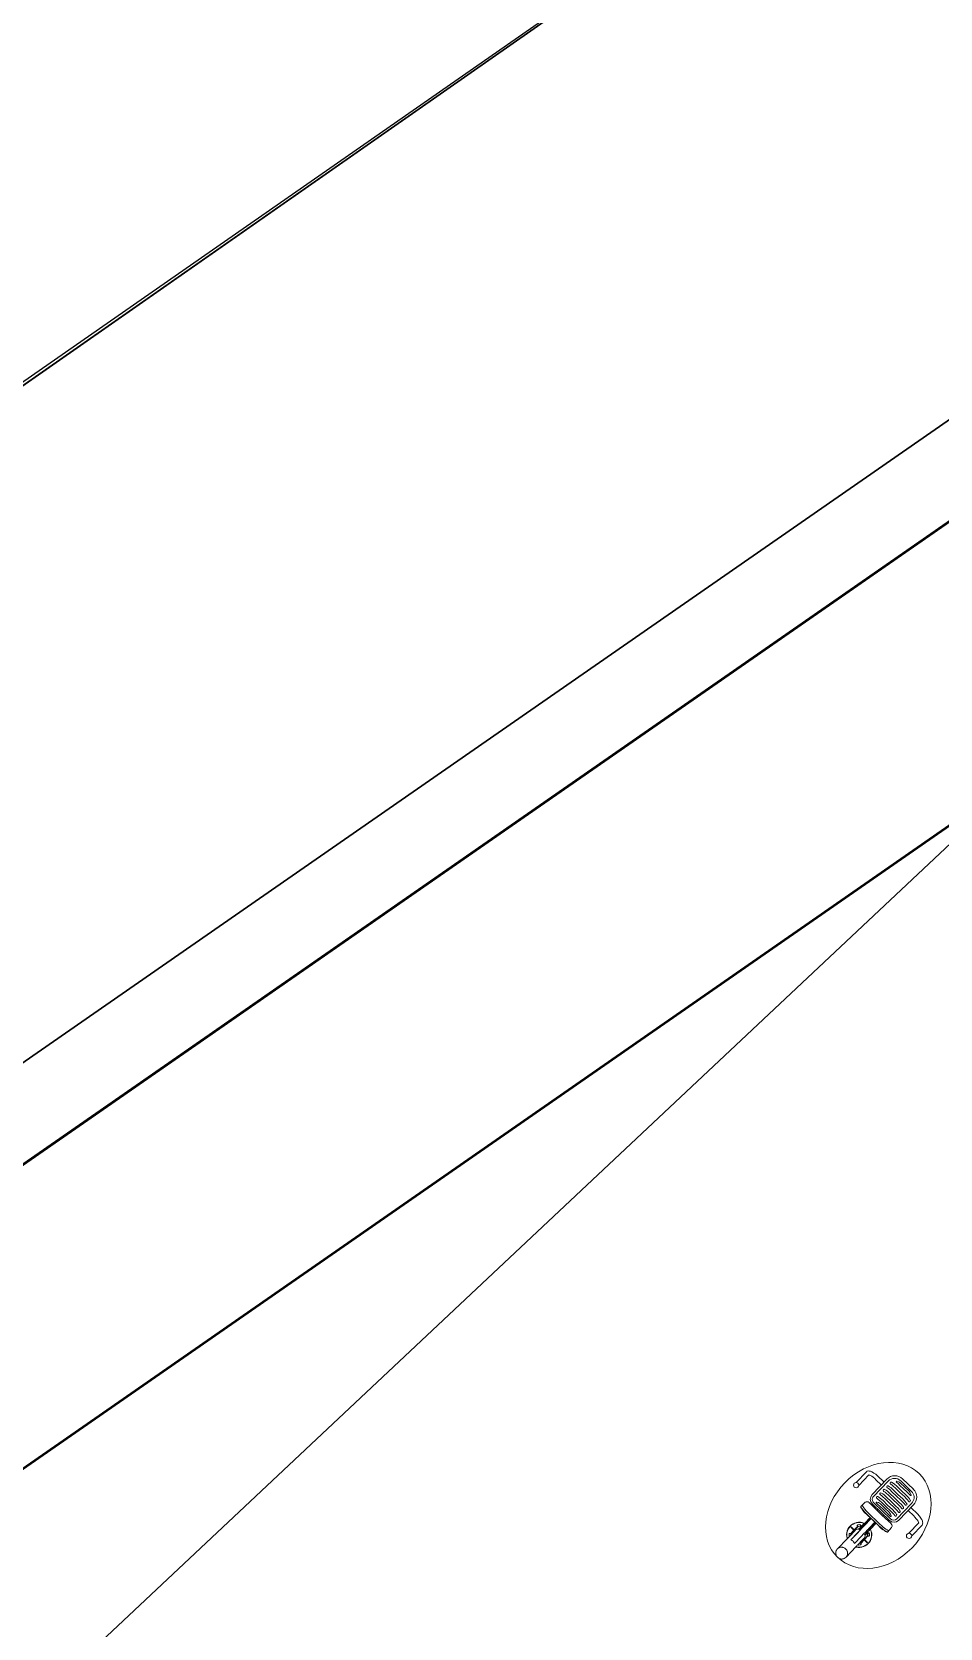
# Model space of a CAD drawing. Header units: metres. Extents: x 859577 to 860336, y 1645916 to 1646650.
# Drawn here: x 859939.68 to 859950.58, y 1646448.29 to 1646467.44 of the extents above; entities that cross this region are included whole.
import ezdxf

# ---------------------------------------------------------------- set-up
doc = ezdxf.new("R2010")
doc.units = ezdxf.units.M
for name, color, linetype in [('_LINDERO', 6, 'Continuous'), ('A-CALZADA', 252, 'Continuous'), ('A-SENDEROS', 97, 'Continuous'), ('A-ZONA VERDE', 103, 'Continuous'), ('CVL_CUADCON_TIT', 7, 'Continuous')]:
    doc.layers.add(name, color=color, linetype=linetype)
for name, color, linetype, lineweight in [('A-ACCESORIOS', 30, 'Continuous', 20), ('A-VIA', 30, 'Continuous', 30), ('PISO', 31, 'Continuous', 15)]:
    doc.layers.add(name, color=color, linetype=linetype, lineweight=lineweight)

# ---------------------------------------------------------------- blocks, each defined once
blk = doc.blocks.new('mu10-18')
at = {"layer": 'A-ACCESORIOS', "linetype": 'Continuous', "ltscale": 20}
for p, q in [((-0.07, 1.163), (-0.072, 1.153)), ((-0.072, 1.153), (-0.072, 1.15)), ((-0.072, 1.15), (-0.072, 1.15)), ((-0.072, 1.15), (-0.072, 1.149)), ((-0.072, 1.149), (-0.072, 1.15)), ((-0.072, 1.15), (-0.072, 1.149)), ((-0.072, 1.149), (-0.072, 1.148)), ((-0.072, 1.149), (-0.072, 1.149)), ((-0.072, 1.149), (-0.072, 1.149)), ((-0.072, 1.149), (-0.072, 1.148)), ((-0.071, 0.978), (-0.072, 1.149)), ((-0.072, 1.149), (-0.072, 1.149)), ((-0.067, 1.174), (-0.07, 1.163)), ((-0.063, 1.183), (-0.067, 1.174)), ((-0.067, 1.174), (-0.067, 1.174)), ((-0.057, 1.192), (-0.063, 1.183)), ((-0.055, 1.194), (-0.057, 1.192)), ((-0.054, 1.195), (-0.055, 1.195)), ((-0.055, 1.195), (-0.055, 1.195)), ((-0.055, 1.195), (-0.055, 1.194)), ((-0.05, 1.2), (-0.054, 1.196)), ((-0.054, 1.196), (-0.054, 1.195)), ((-0.042, 1.207), (-0.05, 1.2)), ((-0.037, 1.21), (-0.042, 1.207)), ((-0.036, 1.211), (-0.037, 1.21)), ((-0.037, 1.21), (-0.036, 1.21)), ((-0.035, 1.211), (-0.036, 1.211)), ((-0.036, 1.211), (-0.035, 1.211)), ((-0.036, 1.211), (-0.036, 1.21)), ((-0.035, 1.211), (-0.036, 1.21)), ((-0.033, 1.212), (-0.035, 1.211)), ((-0.035, 1.211), (-0.035, 1.211)), ((-0.023, 1.216), (-0.033, 1.212)), ((-0.012, 1.219), (-0.023, 1.216)), ((-0.002, 1.22), (-0.012, 1.219)), ((0.009, 1.219), (-0.002, 1.22)), ((0.012, 1.219), (0.009, 1.219)), ((0.012, 1.219), (0.014, 1.219)), ((0.012, 1.219), (0.012, 1.219)), ((0.019, 1.217), (0.014, 1.219)), ((0.029, 1.214), (0.019, 1.217)), ((0.035, 1.211), (0.029, 1.214)), ((0.035, 1.211), (0.035, 1.211)), ((0.036, 1.21), (0.035, 1.211)), ((0.036, 1.21), (0.037, 1.21)), ((0.039, 1.209), (0.037, 1.21)), ((0.047, 1.202), (0.039, 1.209)), ((0.055, 1.195), (0.047, 1.202)), ((0.061, 1.186), (0.055, 1.195)), ((0.066, 1.177), (0.061, 1.186)), ((0.067, 1.174), (0.066, 1.177)), ((0.067, 1.174), (0.067, 1.173)), ((0.067, 1.174), (0.067, 1.174)), ((0.067, 1.173), (0.068, 1.172)), ((0.07, 1.167), (0.068, 1.172)), ((0.07, 1.167), (0.071, 1.159)), ((0.071, 1.159), (0.071, 1.15)), ((0.071, 1.15), (0.072, 1.146)), ((0.071, 0.978), (0.072, 1.149)), ((0.072, 1.151), (0.072, 1.15)), ((0.072, 1.149), (0.072, 1.151)), ((0.072, 1.149), (0.072, 1.15)), ((0.072, 1.149), (0.072, 1.149)), ((0.072, 1.149), (0.072, 1.149)), ((-0.094, 0.964), (-0.111, 0.948)), ((-0.093, 0.962), (-0.109, 0.947)), ((-0.076, 0.976), (-0.094, 0.964)), ((-0.074, 0.974), (-0.093, 0.962)), ((-0.071, 0.978), (-0.076, 0.976)), ((-0.071, 0.976), (-0.074, 0.974)), ((-0.072, 1.148), (-0.071, 1.142)), ((-0.071, 1.142), (-0.07, 1.136)), ((-0.071, 1.142), (-0.07, 1.132)), ((-0.071, 0.976), (-0.071, 0.978)), ((-0.071, 0.961), (-0.071, 0.976)), ((-0.071, 0.976), (-0.071, 0.976)), ((-0.071, 0.952), (-0.071, 0.961)), ((-0.07, 1.132), (-0.07, 1.136)), ((-0.07, 1.132), (-0.068, 1.126)), ((-0.068, 1.126), (-0.067, 1.125)), ((-0.068, 1.126), (-0.067, 1.125)), ((-0.067, 1.125), (-0.067, 1.125)), ((-0.067, 1.125), (-0.067, 1.125)), ((-0.067, 1.125), (-0.067, 1.124)), ((-0.067, 1.125), (-0.067, 1.125)), ((-0.067, 1.125), (-0.067, 1.124)), ((-0.067, 1.124), (-0.066, 1.122)), ((-0.066, 1.122), (-0.061, 1.112)), ((-0.061, 1.112), (-0.055, 1.104)), ((-0.055, 1.104), (-0.055, 1.104)), ((-0.055, 1.104), (-0.055, 1.104)), ((-0.055, 1.104), (-0.055, 1.104)), ((-0.055, 1.104), (-0.047, 1.096)), ((-0.047, 1.096), (-0.039, 1.09)), ((-0.039, 1.09), (-0.037, 1.089)), ((-0.037, 1.089), (-0.036, 1.088)), ((-0.037, 1.089), (-0.036, 1.088)), ((-0.036, 1.088), (-0.036, 1.088)), ((-0.036, 1.088), (-0.035, 1.088)), ((-0.036, 1.088), (-0.035, 1.088)), ((-0.036, 1.088), (-0.035, 1.088)), ((-0.035, 1.088), (-0.035, 1.088)), ((-0.035, 1.088), (-0.029, 1.085)), ((-0.031, 0.958), (-0.031, 0.949)), ((-0.03, 0.958), (-0.031, 0.958)), ((-0.031, 0.958), (-0.031, 0.958)), ((-0.031, 0.958), (-0.031, 0.958)), ((-0.031, 0.958), (-0.031, 0.958)), ((-0.029, 0.958), (-0.03, 0.958)), ((-0.03, 0.958), (-0.03, 0.958)), ((-0.029, 1.085), (-0.019, 1.081)), ((-0.028, 0.957), (-0.029, 0.958)), ((-0.025, 0.957), (-0.028, 0.957)), ((-0.019, 1.081), (-0.014, 1.08)), ((-0.014, 1.08), (-0.012, 1.08)), ((-0.014, 1.08), (-0.012, 1.08)), ((-0.012, 1.08), (-0.012, 1.08)), ((-0.012, 1.08), (-0.012, 1.08)), ((-0.012, 1.08), (-0.012, 1.08)), ((-0.012, 1.08), (-0.012, 1.08)), ((-0.012, 1.08), (-0.009, 1.079)), ((-0.012, 1.08), (-0.012, 1.08)), ((-0.012, 1.08), (-0.012, 1.08)), ((-0.009, 1.079), (0.002, 1.079)), ((0.002, 1.079), (0.012, 1.08)), ((0.012, 1.08), (0.023, 1.082)), ((0.023, 1.082), (0.033, 1.086)), ((0.028, 0.957), (0.025, 0.957)), ((0.029, 0.958), (0.028, 0.957)), ((0.03, 0.958), (0.029, 0.958)), ((0.031, 0.958), (0.03, 0.958)), ((0.03, 0.958), (0.03, 0.958)), ((0.031, 0.958), (0.031, 0.958)), ((0.031, 0.958), (0.031, 0.609)), ((0.031, 0.958), (0.031, 0.958)), ((0.031, 0.958), (0.031, 0.958)), ((0.031, 0.958), (0.031, 0.857)), ((0.033, 1.086), (0.035, 1.088)), ((0.035, 1.088), (0.036, 1.088)), ((0.036, 1.088), (0.035, 1.088)), ((0.035, 1.088), (0.035, 1.088)), ((0.035, 1.088), (0.036, 1.088)), ((0.036, 1.088), (0.037, 1.089)), ((0.036, 1.088), (0.037, 1.089)), ((0.036, 1.088), (0.036, 1.088)), ((0.037, 1.089), (0.042, 1.092)), ((0.042, 1.092), (0.05, 1.099)), ((0.05, 1.099), (0.054, 1.103)), ((0.054, 1.104), (0.054, 1.103)), ((0.055, 1.104), (0.054, 1.104)), ((0.054, 1.103), (0.055, 1.104)), ((0.055, 1.104), (0.054, 1.104)), ((0.055, 1.105), (0.057, 1.107)), ((0.055, 1.105), (0.055, 1.104)), ((0.055, 1.104), (0.055, 1.105)), ((0.055, 1.104), (0.055, 1.104)), ((0.057, 1.107), (0.063, 1.116)), ((0.063, 1.116), (0.067, 1.125)), ((0.067, 1.125), (0.07, 1.135)), ((0.067, 1.125), (0.067, 1.125)), ((0.067, 1.125), (0.067, 1.125)), ((0.07, 1.135), (0.072, 1.146)), ((0.071, 0.976), (0.071, 0.978)), ((0.071, 0.978), (0.071, 0.978)), ((0.071, 0.978), (0.076, 0.976)), ((0.071, 0.976), (0.071, 0.978)), ((0.071, 0.961), (0.071, 0.976)), ((0.071, 0.976), (0.074, 0.974)), ((0.071, 0.976), (0.071, 0.976)), ((0.071, 0.952), (0.071, 0.961)), ((0.072, 1.146), (0.072, 1.149)), ((0.074, 0.974), (0.093, 0.962)), ((0.076, 0.976), (0.094, 0.964)), ((0.093, 0.962), (0.109, 0.947)), ((0.094, 0.964), (0.111, 0.948)), ((-0.149, 0.868), (-0.151, 0.846)), ((-0.151, 0.846), (-0.149, 0.823)), ((-0.144, 0.89), (-0.149, 0.868)), ((-0.147, 0.868), (-0.149, 0.846)), ((-0.149, 0.846), (-0.147, 0.823)), ((-0.149, 0.823), (-0.144, 0.801)), ((-0.142, 0.889), (-0.147, 0.868)), ((-0.147, 0.823), (-0.142, 0.802)), ((-0.136, 0.911), (-0.144, 0.89)), ((-0.144, 0.801), (-0.136, 0.78)), ((-0.134, 0.91), (-0.142, 0.889)), ((-0.142, 0.802), (-0.134, 0.781)), ((-0.125, 0.931), (-0.136, 0.911)), ((-0.136, 0.78), (-0.125, 0.76)), ((-0.135, 0.842), (-0.135, 0.849)), ((-0.135, 0.849), (-0.085, 0.849)), ((-0.135, 0.842), (-0.085, 0.842)), ((-0.123, 0.929), (-0.134, 0.91)), ((-0.134, 0.781), (-0.123, 0.762)), ((-0.111, 0.948), (-0.125, 0.931)), ((-0.109, 0.947), (-0.123, 0.929)), ((-0.096, 0.918), (-0.095, 0.922)), ((-0.096, 0.915), (-0.096, 0.918)), ((-0.095, 0.912), (-0.096, 0.915)), ((-0.096, 0.776), (-0.095, 0.779)), ((-0.096, 0.773), (-0.096, 0.776)), ((-0.095, 0.769), (-0.096, 0.773)), ((-0.095, 0.922), (-0.093, 0.925)), ((-0.092, 0.909), (-0.095, 0.912)), ((-0.095, 0.779), (-0.092, 0.782)), ((-0.093, 0.766), (-0.095, 0.769)), ((-0.093, 0.925), (-0.079, 0.939)), ((-0.079, 0.752), (-0.093, 0.766)), ((-0.089, 0.908), (-0.092, 0.909)), ((-0.092, 0.782), (-0.089, 0.783)), ((-0.085, 0.908), (-0.089, 0.908)), ((-0.089, 0.783), (-0.085, 0.783)), ((-0.085, 0.849), (-0.085, 0.908)), ((-0.082, 0.908), (-0.085, 0.908)), ((-0.085, 0.849), (-0.084, 0.849)), ((-0.085, 0.783), (-0.085, 0.842)), ((-0.085, 0.842), (-0.084, 0.842)), ((-0.085, 0.783), (-0.082, 0.783)), ((-0.084, 0.849), (-0.082, 0.849)), ((-0.084, 0.842), (-0.082, 0.842)), ((-0.079, 0.91), (-0.082, 0.908)), ((-0.081, 0.849), (-0.082, 0.849)), ((-0.082, 0.842), (-0.081, 0.842)), ((-0.082, 0.783), (-0.079, 0.781)), ((-0.079, 0.849), (-0.081, 0.849)), ((-0.081, 0.842), (-0.079, 0.842)), ((-0.079, 0.939), (-0.076, 0.941)), ((-0.071, 0.919), (-0.079, 0.91)), ((-0.079, 0.849), (-0.079, 0.91)), ((-0.072, 0.849), (-0.079, 0.849)), ((-0.079, 0.781), (-0.079, 0.842)), ((-0.079, 0.842), (-0.072, 0.842)), ((-0.079, 0.781), (-0.065, 0.766)), ((-0.079, 0.781), (-0.05, 0.778)), ((-0.076, 0.941), (-0.073, 0.942)), ((-0.073, 0.942), (-0.071, 0.942)), ((-0.072, 0.842), (-0.072, 0.849)), ((-0.071, 0.942), (-0.071, 0.952)), ((-0.071, 0.919), (-0.071, 0.942)), ((-0.071, 0.904), (-0.071, 0.919)), ((-0.071, 0.902), (-0.071, 0.904)), ((-0.071, 0.833), (-0.071, 0.902)), ((-0.071, 0.833), (-0.062, 0.809)), ((-0.065, 0.766), (-0.063, 0.763)), ((-0.065, 0.766), (-0.05, 0.766)), ((-0.065, 0.766), (-0.05, 0.766)), ((-0.062, 0.809), (-0.05, 0.795)), ((-0.049, 0.801), (-0.05, 0.801)), ((-0.05, 0.801), (-0.05, 0.801)), ((-0.05, 0.801), (-0.05, 0.801)), ((-0.05, 0.801), (-0.05, 0.795)), ((-0.05, 0.795), (-0.05, 0.795)), ((-0.05, 0.795), (-0.05, 0.778)), ((-0.05, 0.778), (-0.05, 0.766)), ((-0.05, 0.766), (-0.05, 0.766)), ((-0.05, 0.766), (-0.05, 0.763)), ((-0.048, 0.8), (-0.049, 0.801)), ((-0.046, 0.798), (-0.048, 0.8)), ((-0.048, 0.8), (-0.048, 0.691)), ((-0.046, 0.799), (-0.046, 0.799)), ((-0.044, 0.797), (-0.046, 0.798)), ((-0.031, 0.79), (-0.044, 0.797)), ((-0.036, 0.78), (-0.036, 0.743)), ((-0.031, 0.781), (-0.034, 0.78)), ((-0.031, 0.781), (-0.034, 0.78)), ((-0.034, 0.742), (-0.034, 0.78)), ((-0.031, 0.949), (-0.031, 0.857)), ((-0.031, 0.857), (-0.031, 0.848)), ((-0.031, 0.857), (-0.031, 0.857)), ((-0.031, 0.851), (-0.031, 0.857)), ((-0.031, 0.857), (-0.031, 0.851)), ((-0.031, 0.85), (-0.031, 0.851)), ((-0.031, 0.85), (-0.031, 0.848)), ((-0.031, 0.848), (-0.031, 0.848)), ((-0.031, 0.848), (-0.031, 0.79)), ((-0.031, 0.848), (-0.031, 0.79)), ((-0.031, 0.79), (-0.031, 0.79)), ((-0.031, 0.79), (-0.031, 0.781)), ((-0.031, 0.79), (-0.031, 0.781)), ((-0.031, 0.781), (-0.031, 0.726)), ((-0.018, 0.955), (-0.025, 0.957)), ((-0.013, 0.953), (-0.017, 0.955)), ((-0.008, 0.953), (-0.013, 0.953)), ((0, 0.952), (-0.007, 0.953)), ((0.007, 0.953), (0, 0.952)), ((0.013, 0.953), (0.008, 0.953)), ((0.017, 0.955), (0.013, 0.953)), ((0.025, 0.957), (0.018, 0.955)), ((0.031, 0.857), (0.031, 0.79)), ((0.044, 0.797), (0.031, 0.79)), ((0.031, 0.781), (0.034, 0.78)), ((0.031, 0.781), (0.034, 0.78)), ((0.034, 0.742), (0.034, 0.78)), ((0.036, 0.78), (0.036, 0.743)), ((0.046, 0.798), (0.044, 0.797)), ((0.044, 0.797), (0.045, 0.606)), ((0.048, 0.8), (0.046, 0.799)), ((0.046, 0.799), (0.046, 0.799)), ((0.046, 0.799), (0.047, 0.606)), ((0.049, 0.801), (0.048, 0.8)), ((0.05, 0.801), (0.049, 0.801)), ((0.05, 0.801), (0.05, 0.801)), ((0.05, 0.801), (0.05, 0.801)), ((0.05, 0.801), (0.05, 0.801)), ((0.05, 0.801), (0.05, 0.795)), ((0.05, 0.801), (0.05, 0.801)), ((0.05, 0.801), (0.05, 0.795)), ((0.05, 0.795), (0.055, 0.8)), ((0.05, 0.794), (0.05, 0.795)), ((0.05, 0.781), (0.05, 0.795)), ((0.05, 0.795), (0.05, 0.795)), ((0.05, 0.795), (0.05, 0.795)), ((0.05, 0.795), (0.05, 0.795)), ((0.05, 0.795), (0.05, 0.795)), ((0.05, 0.795), (0.05, 0.795)), ((0.05, 0.795), (0.05, 0.795)), ((0.05, 0.795), (0.05, 0.794)), ((0.05, 0.794), (0.05, 0.781)), ((0.05, 0.781), (0.05, 0.781)), ((0.05, 0.768), (0.05, 0.781)), ((0.05, 0.706), (0.05, 0.768)), ((0.055, 0.8), (0.057, 0.803)), ((0.057, 0.803), (0.062, 0.809)), ((0.062, 0.809), (0.071, 0.833)), ((0.063, 0.763), (0.065, 0.766)), ((0.065, 0.766), (0.079, 0.781)), ((0.071, 0.942), (0.071, 0.952)), ((0.071, 0.942), (0.073, 0.942)), ((0.071, 0.919), (0.071, 0.942)), ((0.079, 0.91), (0.071, 0.919)), ((0.071, 0.911), (0.071, 0.919)), ((0.079, 0.91), (0.071, 0.911)), ((0.071, 0.833), (0.071, 0.911)), ((0.072, 0.849), (0.072, 0.842)), ((0.079, 0.849), (0.072, 0.849)), ((0.072, 0.842), (0.079, 0.842)), ((0.073, 0.942), (0.076, 0.941)), ((0.076, 0.941), (0.079, 0.939)), ((0.079, 0.939), (0.093, 0.925)), ((0.082, 0.908), (0.079, 0.91)), ((0.079, 0.91), (0.079, 0.849)), ((0.081, 0.849), (0.079, 0.849)), ((0.079, 0.842), (0.079, 0.781)), ((0.079, 0.842), (0.081, 0.842)), ((0.079, 0.781), (0.082, 0.783)), ((0.093, 0.766), (0.079, 0.752)), ((0.082, 0.849), (0.081, 0.849)), ((0.081, 0.842), (0.082, 0.842)), ((0.085, 0.908), (0.082, 0.908)), ((0.084, 0.849), (0.082, 0.849)), ((0.084, 0.842), (0.082, 0.842)), ((0.082, 0.783), (0.085, 0.783)), ((0.085, 0.849), (0.084, 0.849)), ((0.085, 0.842), (0.084, 0.842)), ((0.089, 0.908), (0.085, 0.908)), ((0.085, 0.908), (0.085, 0.849)), ((0.135, 0.849), (0.085, 0.849)), ((0.085, 0.842), (0.085, 0.783)), ((0.135, 0.842), (0.085, 0.842)), ((0.085, 0.783), (0.089, 0.783)), ((0.092, 0.909), (0.089, 0.908)), ((0.089, 0.783), (0.092, 0.782)), ((0.095, 0.912), (0.092, 0.909)), ((0.092, 0.782), (0.095, 0.779)), ((0.093, 0.925), (0.095, 0.922)), ((0.095, 0.769), (0.093, 0.766)), ((0.095, 0.922), (0.096, 0.918)), ((0.096, 0.915), (0.095, 0.912)), ((0.095, 0.779), (0.096, 0.776)), ((0.096, 0.773), (0.095, 0.769)), ((0.096, 0.918), (0.096, 0.915)), ((0.096, 0.776), (0.096, 0.773)), ((0.109, 0.947), (0.123, 0.929)), ((0.111, 0.948), (0.125, 0.931)), ((0.123, 0.929), (0.134, 0.91)), ((0.134, 0.781), (0.123, 0.762)), ((0.125, 0.931), (0.136, 0.911)), ((0.136, 0.78), (0.125, 0.76)), ((0.134, 0.91), (0.142, 0.889)), ((0.142, 0.802), (0.134, 0.781)), ((0.135, 0.849), (0.135, 0.842)), ((0.136, 0.911), (0.144, 0.89)), ((0.144, 0.801), (0.136, 0.78)), ((0.142, 0.889), (0.147, 0.868)), ((0.147, 0.823), (0.142, 0.802)), ((0.144, 0.89), (0.149, 0.868)), ((0.149, 0.823), (0.144, 0.801)), ((0.147, 0.868), (0.149, 0.846)), ((0.149, 0.846), (0.147, 0.823)), ((0.149, 0.868), (0.151, 0.846)), ((0.151, 0.846), (0.149, 0.823)), ((-0.222, 0.586), (-0.22, 0.59)), ((-0.221, 0.514), (-0.222, 0.586)), ((-0.22, 0.59), (-0.212, 0.594)), ((-0.212, 0.594), (-0.2, 0.597)), ((-0.2, 0.597), (-0.184, 0.6)), ((-0.184, 0.6), (-0.164, 0.603)), ((-0.164, 0.603), (-0.141, 0.605)), ((-0.158, 0.606), (-0.158, 0.603)), ((-0.141, 0.605), (-0.116, 0.606)), ((-0.125, 0.76), (-0.111, 0.743)), ((-0.123, 0.762), (-0.109, 0.744)), ((-0.116, 0.606), (-0.09, 0.606)), ((-0.111, 0.743), (-0.094, 0.727)), ((-0.109, 0.744), (-0.093, 0.729)), ((-0.094, 0.727), (-0.076, 0.715)), ((-0.093, 0.729), (-0.074, 0.717)), ((-0.09, 0.606), (0.116, 0.606)), ((-0.076, 0.75), (-0.079, 0.752)), ((-0.073, 0.749), (-0.076, 0.75)), ((-0.076, 0.715), (-0.055, 0.705)), ((-0.074, 0.717), (-0.054, 0.707)), ((-0.069, 0.749), (-0.073, 0.749)), ((-0.066, 0.751), (-0.069, 0.749)), ((-0.064, 0.753), (-0.066, 0.751)), ((-0.062, 0.757), (-0.064, 0.753)), ((-0.063, 0.763), (-0.062, 0.76)), ((-0.063, 0.763), (-0.05, 0.763)), ((-0.063, 0.763), (-0.05, 0.763)), ((-0.062, 0.76), (-0.062, 0.757)), ((-0.062, 0.76), (-0.05, 0.76)), ((-0.055, 0.705), (-0.05, 0.703)), ((-0.054, 0.707), (-0.05, 0.706)), ((-0.05, 0.763), (-0.05, 0.763)), ((-0.05, 0.763), (-0.05, 0.76)), ((-0.05, 0.76), (-0.05, 0.75)), ((-0.05, 0.75), (-0.05, 0.746)), ((-0.05, 0.746), (-0.05, 0.743)), ((-0.05, 0.743), (-0.05, 0.734)), ((-0.05, 0.734), (-0.05, 0.73)), ((-0.05, 0.73), (-0.05, 0.706)), ((-0.05, 0.706), (-0.05, 0.706)), ((-0.05, 0.706), (-0.05, 0.706)), ((-0.05, 0.706), (-0.05, 0.704)), ((-0.05, 0.706), (-0.05, 0.704)), ((-0.05, 0.704), (-0.05, 0.704)), ((-0.05, 0.704), (-0.05, 0.703)), ((-0.05, 0.704), (-0.05, 0.703)), ((-0.05, 0.703), (-0.05, 0.703)), ((-0.05, 0.703), (-0.05, 0.703)), ((-0.05, 0.703), (-0.05, 0.606)), ((-0.048, 0.712), (-0.048, 0.714)), ((-0.048, 0.714), (-0.046, 0.714)), ((-0.048, 0.712), (-0.048, 0.708)), ((-0.048, 0.691), (-0.048, 0.691)), ((-0.048, 0.691), (-0.048, 0.691)), ((-0.048, 0.691), (-0.048, 0.691)), ((-0.048, 0.691), (-0.048, 0.691)), ((-0.048, 0.691), (-0.048, 0.691)), ((-0.048, 0.691), (-0.048, 0.682)), ((-0.048, 0.674), (-0.048, 0.682)), ((-0.048, 0.668), (-0.048, 0.674)), ((-0.048, 0.674), (-0.048, 0.674)), ((-0.048, 0.665), (-0.048, 0.668)), ((-0.048, 0.664), (-0.048, 0.665)), ((-0.048, 0.664), (-0.048, 0.606)), ((-0.048, 0.664), (-0.048, 0.664)), ((-0.048, 0.664), (-0.047, 0.664)), ((-0.047, 0.664), (-0.046, 0.664)), ((-0.046, 0.714), (-0.044, 0.714)), ((-0.046, 0.714), (-0.046, 0.714)), ((-0.046, 0.664), (-0.044, 0.664)), ((-0.044, 0.714), (-0.035, 0.714)), ((-0.044, 0.714), (-0.044, 0.714)), ((-0.044, 0.664), (-0.035, 0.664)), ((-0.044, 0.664), (-0.044, 0.664)), ((-0.035, 0.713), (-0.035, 0.714)), ((-0.035, 0.71), (-0.035, 0.713)), ((-0.035, 0.703), (-0.035, 0.71)), ((-0.035, 0.699), (-0.035, 0.703)), ((-0.034, 0.699), (-0.035, 0.699)), ((-0.034, 0.699), (-0.035, 0.699)), ((-0.035, 0.697), (-0.035, 0.699)), ((-0.035, 0.699), (-0.035, 0.699)), ((-0.035, 0.699), (-0.035, 0.699)), ((-0.035, 0.696), (-0.035, 0.697)), ((-0.035, 0.697), (-0.035, 0.697)), ((-0.035, 0.697), (-0.035, 0.697)), ((-0.035, 0.695), (-0.035, 0.696)), ((-0.035, 0.694), (-0.035, 0.695)), ((-0.035, 0.695), (-0.035, 0.695)), ((-0.035, 0.692), (-0.035, 0.694)), ((-0.035, 0.691), (-0.035, 0.692)), ((-0.035, 0.688), (-0.035, 0.691)), ((-0.035, 0.691), (-0.035, 0.691)), ((-0.035, 0.687), (-0.035, 0.688)), ((-0.035, 0.688), (-0.035, 0.688)), ((-0.035, 0.688), (-0.035, 0.688)), ((-0.035, 0.685), (-0.035, 0.687)), ((-0.035, 0.684), (-0.035, 0.685)), ((-0.035, 0.682), (-0.035, 0.684)), ((-0.035, 0.681), (-0.035, 0.682)), ((-0.035, 0.682), (-0.035, 0.682)), ((-0.035, 0.68), (-0.035, 0.681)), ((-0.035, 0.68), (-0.035, 0.68)), ((-0.035, 0.68), (-0.035, 0.68)), ((-0.035, 0.679), (-0.035, 0.68)), ((-0.034, 0.679), (-0.035, 0.679)), ((-0.035, 0.678), (-0.035, 0.679)), ((-0.035, 0.679), (-0.035, 0.679)), ((-0.035, 0.671), (-0.035, 0.678)), ((-0.035, 0.666), (-0.035, 0.671)), ((-0.035, 0.664), (-0.035, 0.666)), ((-0.031, 0.742), (-0.034, 0.742)), ((-0.032, 0.726), (-0.034, 0.721)), ((-0.034, 0.713), (-0.034, 0.721)), ((-0.034, 0.712), (-0.034, 0.713)), ((-0.034, 0.713), (-0.033, 0.713)), ((-0.034, 0.712), (-0.033, 0.713)), ((-0.034, 0.711), (-0.034, 0.712)), ((-0.034, 0.711), (-0.034, 0.704)), ((-0.034, 0.703), (-0.034, 0.704)), ((-0.034, 0.704), (-0.033, 0.704)), ((-0.033, 0.704), (-0.034, 0.703)), ((-0.034, 0.703), (-0.034, 0.702)), ((-0.034, 0.699), (-0.034, 0.702)), ((-0.033, 0.699), (-0.034, 0.699)), ((-0.034, 0.699), (-0.034, 0.699)), ((-0.033, 0.699), (-0.034, 0.699)), ((-0.034, 0.699), (-0.034, 0.699)), ((-0.034, 0.699), (-0.034, 0.699)), ((-0.034, 0.699), (-0.034, 0.699)), ((-0.034, 0.699), (-0.034, 0.699)), ((-0.034, 0.699), (-0.034, 0.699)), ((-0.034, 0.699), (-0.034, 0.699)), ((-0.034, 0.699), (-0.034, 0.699)), ((-0.034, 0.699), (-0.034, 0.699)), ((-0.034, 0.682), (-0.033, 0.684)), ((-0.034, 0.681), (-0.034, 0.682)), ((-0.034, 0.682), (-0.034, 0.673)), ((-0.034, 0.68), (-0.034, 0.681)), ((-0.034, 0.68), (-0.034, 0.68)), ((-0.034, 0.68), (-0.034, 0.68)), ((-0.034, 0.68), (-0.034, 0.68)), ((-0.034, 0.679), (-0.034, 0.68)), ((-0.034, 0.68), (-0.034, 0.68)), ((-0.034, 0.68), (-0.034, 0.679)), ((-0.034, 0.679), (-0.034, 0.679)), ((-0.034, 0.679), (-0.034, 0.679)), ((-0.034, 0.679), (-0.034, 0.673)), ((-0.034, 0.679), (-0.034, 0.679)), ((-0.034, 0.679), (-0.034, 0.673)), ((-0.034, 0.679), (-0.034, 0.679)), ((-0.034, 0.679), (-0.034, 0.679)), ((-0.034, 0.672), (-0.034, 0.673)), ((-0.034, 0.673), (-0.033, 0.673)), ((-0.034, 0.672), (-0.033, 0.673)), ((-0.034, 0.671), (-0.034, 0.672)), ((-0.034, 0.664), (-0.034, 0.671)), ((-0.034, 0.663), (-0.034, 0.664)), ((-0.034, 0.663), (-0.033, 0.664)), ((-0.034, 0.662), (-0.034, 0.663)), ((-0.034, 0.606), (-0.034, 0.662)), ((-0.033, 0.714), (-0.032, 0.718)), ((-0.033, 0.714), (-0.032, 0.715)), ((-0.033, 0.713), (-0.033, 0.714)), ((-0.032, 0.706), (-0.033, 0.705)), ((-0.033, 0.705), (-0.033, 0.704)), ((-0.033, 0.698), (-0.033, 0.699)), ((-0.033, 0.697), (-0.033, 0.698)), ((-0.032, 0.696), (-0.033, 0.697)), ((-0.033, 0.687), (-0.032, 0.689)), ((-0.033, 0.685), (-0.033, 0.687)), ((-0.033, 0.684), (-0.033, 0.685)), ((-0.033, 0.674), (-0.032, 0.676)), ((-0.033, 0.673), (-0.033, 0.674)), ((-0.033, 0.665), (-0.032, 0.667)), ((-0.033, 0.664), (-0.033, 0.665)), ((-0.032, 0.718), (-0.032, 0.726)), ((-0.031, 0.726), (-0.032, 0.726)), ((-0.031, 0.725), (-0.032, 0.726)), ((-0.032, 0.715), (-0.031, 0.716)), ((-0.031, 0.707), (-0.032, 0.706)), ((-0.032, 0.706), (-0.032, 0.693)), ((-0.031, 0.705), (-0.032, 0.706)), ((-0.032, 0.695), (-0.032, 0.696)), ((-0.032, 0.693), (-0.032, 0.695)), ((-0.032, 0.691), (-0.032, 0.693)), ((-0.032, 0.689), (-0.032, 0.691)), ((-0.032, 0.669), (-0.032, 0.676)), ((-0.032, 0.676), (-0.031, 0.676)), ((-0.032, 0.669), (-0.031, 0.669)), ((-0.032, 0.669), (-0.031, 0.669)), ((-0.032, 0.667), (-0.031, 0.667)), ((-0.031, 0.726), (-0.031, 0.726)), ((-0.031, 0.726), (-0.031, 0.725)), ((-0.031, 0.725), (-0.031, 0.718)), ((-0.031, 0.718), (-0.031, 0.718)), ((-0.031, 0.718), (-0.031, 0.718)), ((-0.031, 0.718), (-0.031, 0.716)), ((-0.031, 0.716), (-0.031, 0.716)), ((-0.031, 0.716), (-0.031, 0.716)), ((-0.031, 0.716), (-0.031, 0.715)), ((-0.031, 0.715), (-0.031, 0.709)), ((-0.031, 0.709), (-0.031, 0.707)), ((-0.031, 0.707), (-0.031, 0.707)), ((-0.031, 0.707), (-0.031, 0.707)), ((-0.031, 0.707), (-0.031, 0.705)), ((-0.031, 0.704), (-0.031, 0.705)), ((-0.031, 0.704), (-0.031, 0.678)), ((-0.031, 0.678), (-0.031, 0.678)), ((-0.031, 0.678), (-0.031, 0.676)), ((-0.031, 0.676), (-0.031, 0.676)), ((-0.031, 0.676), (-0.031, 0.676)), ((-0.031, 0.676), (-0.031, 0.676)), ((-0.031, 0.676), (-0.031, 0.675)), ((-0.031, 0.675), (-0.031, 0.669)), ((-0.031, 0.669), (-0.031, 0.669)), ((-0.031, 0.669), (-0.031, 0.667)), ((-0.031, 0.667), (-0.031, 0.667)), ((-0.031, 0.667), (-0.031, 0.667)), ((-0.031, 0.667), (-0.031, 0.667)), ((-0.031, 0.667), (-0.031, 0.66)), ((-0.031, 0.66), (-0.031, 0.652)), ((-0.031, 0.66), (-0.031, 0.66)), ((-0.031, 0.652), (-0.031, 0.652)), ((-0.031, 0.652), (-0.031, 0.652)), ((-0.031, 0.652), (-0.031, 0.611)), ((-0.031, 0.611), (-0.031, 0.609)), ((-0.031, 0.606), (-0.031, 0.611)), ((-0.031, 0.609), (-0.03, 0.608)), ((-0.03, 0.608), (-0.029, 0.607)), ((-0.029, 0.607), (-0.028, 0.607)), ((0.028, 0.607), (0.029, 0.607)), ((0.029, 0.607), (0.03, 0.608)), ((0.03, 0.608), (0.031, 0.609)), ((0.031, 0.742), (0.034, 0.742)), ((0.034, 0.723), (0.031, 0.726)), ((0.031, 0.726), (0.031, 0.723)), ((0.031, 0.723), (0.031, 0.718)), ((0.031, 0.718), (0.031, 0.717)), ((0.031, 0.717), (0.031, 0.716)), ((0.031, 0.716), (0.031, 0.715)), ((0.031, 0.715), (0.031, 0.713)), ((0.031, 0.713), (0.031, 0.709)), ((0.031, 0.709), (0.031, 0.708)), ((0.031, 0.708), (0.031, 0.707)), ((0.031, 0.707), (0.031, 0.706)), ((0.033, 0.705), (0.031, 0.706)), ((0.031, 0.706), (0.031, 0.696)), ((0.031, 0.696), (0.031, 0.678)), ((0.031, 0.678), (0.031, 0.677)), ((0.031, 0.677), (0.031, 0.676)), ((0.031, 0.676), (0.032, 0.674)), ((0.031, 0.676), (0.031, 0.673)), ((0.031, 0.676), (0.031, 0.676)), ((0.031, 0.673), (0.031, 0.669)), ((0.031, 0.669), (0.031, 0.668)), ((0.031, 0.668), (0.031, 0.667)), ((0.031, 0.667), (0.032, 0.665)), ((0.031, 0.667), (0.031, 0.667)), ((0.031, 0.633), (0.031, 0.667)), ((0.032, 0.606), (0.031, 0.633)), ((0.031, 0.611), (0.031, 0.633)), ((0.031, 0.609), (0.031, 0.611)), ((0.031, 0.611), (0.031, 0.606)), ((0.034, 0.675), (0.032, 0.675)), ((0.032, 0.675), (0.032, 0.674)), ((0.032, 0.674), (0.033, 0.674)), ((0.032, 0.666), (0.032, 0.665)), ((0.034, 0.666), (0.032, 0.666)), ((0.032, 0.665), (0.032, 0.665)), ((0.032, 0.665), (0.034, 0.664)), ((0.034, 0.703), (0.033, 0.705)), ((0.033, 0.674), (0.034, 0.673)), ((0.034, 0.715), (0.034, 0.723)), ((0.034, 0.715), (0.034, 0.712)), ((0.034, 0.712), (0.034, 0.706)), ((0.034, 0.712), (0.034, 0.712)), ((0.034, 0.706), (0.034, 0.703)), ((0.034, 0.675), (0.034, 0.703)), ((0.034, 0.703), (0.034, 0.703)), ((0.034, 0.675), (0.034, 0.673)), ((0.034, 0.666), (0.034, 0.673)), ((0.034, 0.673), (0.034, 0.673)), ((0.034, 0.666), (0.034, 0.664)), ((0.034, 0.606), (0.034, 0.664)), ((0.034, 0.664), (0.034, 0.664)), ((0.05, 0.73), (0.05, 0.706)), ((0.054, 0.707), (0.05, 0.706)), ((0.05, 0.706), (0.05, 0.706)), ((0.05, 0.706), (0.05, 0.705)), ((0.05, 0.706), (0.05, 0.705)), ((0.05, 0.706), (0.05, 0.706)), ((0.05, 0.703), (0.05, 0.706)), ((0.05, 0.705), (0.05, 0.703)), ((0.055, 0.705), (0.05, 0.703)), ((0.05, 0.703), (0.05, 0.703)), ((0.05, 0.606), (0.05, 0.703)), ((0.074, 0.717), (0.054, 0.707)), ((0.076, 0.715), (0.055, 0.705)), ((0.062, 0.76), (0.063, 0.763)), ((0.062, 0.757), (0.062, 0.76)), ((0.064, 0.753), (0.062, 0.757)), ((0.066, 0.751), (0.064, 0.753)), ((0.069, 0.749), (0.066, 0.751)), ((0.073, 0.749), (0.069, 0.749)), ((0.076, 0.75), (0.073, 0.749)), ((0.093, 0.729), (0.074, 0.717)), ((0.079, 0.752), (0.076, 0.75)), ((0.094, 0.727), (0.076, 0.715)), ((0.109, 0.744), (0.093, 0.729)), ((0.111, 0.743), (0.094, 0.727)), ((0.123, 0.762), (0.109, 0.744)), ((0.125, 0.76), (0.111, 0.743)), ((0.116, 0.606), (0.141, 0.605)), ((0.141, 0.605), (0.164, 0.603)), ((0.158, 0.606), (0.158, 0.603)), ((0.164, 0.603), (0.184, 0.6)), ((0.184, 0.6), (0.201, 0.597)), ((0.201, 0.597), (0.213, 0.594)), ((0.213, 0.594), (0.22, 0.59)), ((0.22, 0.59), (0.223, 0.586)), ((0.221, 0.514), (0.223, 0.586)), ((-0.464, 0.239), (-0.464, 0.419)), ((-0.417, 0.248), (-0.417, 0.421)), ((-0.171, 0.484), (-0.152, 0.483)), ((-0.152, 0.483), (-0.141, 0.484)), ((-0.141, 0.484), (-0.033, 0.487)), ((-0.05, 0.487), (-0.05, 0.47)), ((-0.033, 0.487), (0.03, 0.487)), ((0.03, 0.487), (0.068, 0.487)), ((0.05, 0.487), (0.05, 0.47)), ((0.068, 0.487), (0.138, 0.484)), ((0.138, 0.484), (0.161, 0.483)), ((0.161, 0.483), (0.179, 0.484)), ((0.179, 0.484), (0.182, 0.484)), ((0.415, 0.248), (0.415, 0.421)), ((0.462, 0.239), (0.462, 0.419)), ((-0.462, 0.231), (-0.464, 0.239)), ((-0.462, 0.231), (-0.458, 0.224)), ((-0.451, 0.215), (-0.458, 0.224)), ((-0.451, 0.215), (-0.445, 0.21)), ((-0.433, 0.202), (-0.445, 0.21)), ((-0.415, 0.195), (-0.433, 0.202)), ((-0.417, 0.248), (-0.417, 0.248)), ((-0.417, 0.248), (-0.417, 0.248)), ((-0.417, 0.248), (-0.412, 0.245)), ((-0.412, 0.245), (-0.417, 0.248)), ((-0.417, 0.247), (-0.417, 0.248)), ((-0.417, 0.248), (-0.417, 0.248)), ((-0.417, 0.248), (-0.417, 0.248)), ((-0.417, 0.247), (-0.417, 0.247)), ((-0.392, 0.189), (-0.415, 0.195)), ((-0.397, 0.239), (-0.412, 0.245)), ((-0.379, 0.235), (-0.397, 0.239)), ((-0.379, 0.235), (-0.36, 0.232)), ((-0.36, 0.232), (-0.379, 0.235)), ((-0.379, 0.235), (-0.379, 0.235)), ((-0.334, 0.23), (-0.36, 0.232)), ((-0.334, 0.23), (-0.315, 0.229)), ((-0.315, 0.229), (-0.222, 0.229)), ((0.312, 0.229), (0.22, 0.229)), ((0.332, 0.23), (0.312, 0.229)), ((0.332, 0.23), (0.357, 0.232)), ((0.376, 0.235), (0.357, 0.232)), ((0.357, 0.232), (0.377, 0.235)), ((0.376, 0.235), (0.377, 0.235)), ((0.377, 0.235), (0.395, 0.239)), ((0.39, 0.189), (0.412, 0.195)), ((0.395, 0.239), (0.41, 0.245)), ((0.414, 0.248), (0.41, 0.245)), ((0.41, 0.245), (0.415, 0.248)), ((0.412, 0.195), (0.43, 0.202)), ((0.415, 0.248), (0.414, 0.248)), ((0.414, 0.248), (0.415, 0.248)), ((0.415, 0.247), (0.415, 0.248)), ((0.415, 0.248), (0.415, 0.248)), ((0.415, 0.248), (0.415, 0.248)), ((0.415, 0.247), (0.415, 0.247)), ((0.43, 0.202), (0.443, 0.21)), ((0.449, 0.215), (0.443, 0.21)), ((0.449, 0.215), (0.456, 0.224)), ((0.46, 0.231), (0.456, 0.224)), ((0.46, 0.231), (0.462, 0.239)), ((-0.392, 0.189), (-0.388, 0.188)), ((-0.363, 0.184), (-0.388, 0.188)), ((-0.336, 0.182), (-0.363, 0.184)), ((-0.222, 0.181), (-0.336, 0.182)), ((0.22, 0.181), (0.333, 0.182)), ((0.333, 0.182), (0.36, 0.184)), ((0.36, 0.184), (0.385, 0.188)), ((0.39, 0.189), (0.385, 0.188))]:
    blk.add_line(p, q, dxfattribs=at)
for points in [[(-0.034, 0.743, -0.413474), (-0.036, 0.743, -0.300588), (-0.036, 0.78, -0.666932), (-0.034, 0.779, -2.310421)], [(0.034, 0.743, 0.413474), (0.036, 0.743, 0.300588), (0.036, 0.78, 0.666932), (0.034, 0.779, 2.310421)], [(-0.137, 0.608, 0.049239), (-0.153, 0.607, 0.062341), (-0.157, 0.606, 0.218798), (-0.158, 0.606, -0.450047), (-0.158, 0.607, -0.137623), (-0.124, 0.608, -0.051487), (-0.121, 0.607, -0.339075), (-0.12, 0.606)], [(-0.137, 0.608, -0.047369), (-0.124, 0.607, -0.08976), (-0.121, 0.606, -0.122198)], [(0.137, 0.608, -0.049239), (0.153, 0.607, -0.062341), (0.157, 0.606, -0.218798), (0.158, 0.606, 0.450047), (0.158, 0.607, 0.137623), (0.124, 0.608, 0.051487), (0.121, 0.607, 0.339075), (0.12, 0.606)], [(0.137, 0.608, 0.047369), (0.124, 0.607, 0.08976), (0.121, 0.606, 0.122198)], [(-0.09, 0), (0.09, 0, 0.416687), (0.222, 0.133), (0.222, 0.391, 0.404073), (0.14, 0.47), (-0.14, 0.47, 0.403282), (-0.222, 0.391), (-0.221, 0.134, 0.432756), (-0.09, 0.001, -0.010735)], [(0.089, 0.033), (-0.11, 0.035, -0.354112), (-0.194, 0.139), (-0.194, 0.395, -0.411165), (-0.139, 0.449), (0.139, 0.449, -0.417928), (0.194, 0.395), (0.194, 0.139, -0.410209), (0.089, 0.033, 180.91308)], [(-0.116, 0.353), (-0.078, 0.351), (0, 0.353), (0.078, 0.351), (0.117, 0.352), (0.136, 0.355), (0.155, 0.359, 1.077214), (0.147, 0.383), (0.129, 0.38), (0.111, 0.379), (0.074, 0.378), (0, 0.379), (-0.074, 0.378), (-0.111, 0.379), (-0.129, 0.38), (-0.147, 0.383, 0.917591), (-0.159, 0.361), (-0.155, 0.359), (-0.136, 0.355), (-0.116, 0.353)], [(-0.087, 0.403), (-0.101, 0.407), (-0.118, 0.414, -0.919414), (-0.114, 0.427), (-0.085, 0.426), (-0.057, 0.426), (0, 0.427), (0.057, 0.426), (0.085, 0.426), (0.114, 0.427, -0.919399), (0.118, 0.414), (0.101, 0.407), (0.087, 0.403), (0.071, 0.401), (0, 0.403), (-0.071, 0.401), (-0.087, 0.403)], [(-0.116, 0.293), (-0.078, 0.292), (0, 0.293), (0.078, 0.292), (0.117, 0.292), (0.136, 0.295), (0.155, 0.3, 1.077214), (0.147, 0.323), (0.129, 0.32), (0.111, 0.319), (0.074, 0.319), (0, 0.32), (-0.074, 0.319), (-0.111, 0.319), (-0.129, 0.32), (-0.147, 0.323, 0.917591), (-0.159, 0.301), (-0.155, 0.3), (-0.136, 0.295), (-0.116, 0.293)], [(-0.116, 0.233), (-0.078, 0.232), (0, 0.233), (0.078, 0.232), (0.117, 0.233), (0.136, 0.236), (0.155, 0.24, 1.077214), (0.147, 0.264), (0.129, 0.261), (0.111, 0.26), (0.074, 0.259), (0, 0.26), (-0.074, 0.259), (-0.111, 0.26), (-0.129, 0.261), (-0.147, 0.264, 0.917591), (-0.159, 0.242), (-0.155, 0.24), (-0.136, 0.236), (-0.116, 0.233)], [(-0.116, 0.174), (-0.078, 0.173), (0, 0.174), (0.078, 0.173), (0.117, 0.173), (0.136, 0.176), (0.155, 0.181, 1.077214), (0.147, 0.204), (0.129, 0.201), (0.111, 0.2), (0.074, 0.2), (0, 0.201), (-0.074, 0.2), (-0.111, 0.2), (-0.129, 0.201), (-0.147, 0.204, 0.917591), (-0.159, 0.182), (-0.155, 0.181), (-0.136, 0.176), (-0.116, 0.174)], [(-0.116, 0.114), (-0.078, 0.113), (0, 0.114), (0.078, 0.113), (0.117, 0.114), (0.136, 0.117), (0.155, 0.121, 1.077214), (0.147, 0.145), (0.129, 0.142), (0.111, 0.141), (0.074, 0.14), (0, 0.141), (-0.074, 0.14), (-0.111, 0.141), (-0.129, 0.142), (-0.147, 0.145, 0.917591), (-0.159, 0.123), (-0.155, 0.121), (-0.136, 0.117), (-0.116, 0.114)], [(-0.087, 0.056), (-0.101, 0.06), (-0.118, 0.067, -0.919414), (-0.114, 0.079), (-0.085, 0.078), (-0.057, 0.079), (0, 0.08), (0.057, 0.079), (0.085, 0.078), (0.114, 0.079, -0.919399), (0.118, 0.067), (0.101, 0.06), (0.087, 0.056), (0.071, 0.054), (0, 0.055), (-0.071, 0.054), (-0.087, 0.056)]]:
    blk.add_lwpolyline(points, format="xyb", dxfattribs=at)
for points in [[(-0.222, 0.583), (-0.22, 0.587), (-0.212, 0.591), (-0.2, 0.594), (-0.184, 0.597), (-0.164, 0.6), (-0.141, 0.602), (-0.116, 0.603), (-0.09, 0.603), (0.116, 0.603), (0.141, 0.602), (0.164, 0.6), (0.184, 0.597), (0.201, 0.594), (0.213, 0.591), (0.22, 0.587), (0.223, 0.583)], [(-0.222, 0.561), (-0.221, 0.565), (-0.214, 0.569), (-0.201, 0.572), (-0.185, 0.575), (-0.165, 0.578), (-0.142, 0.58), (-0.117, 0.581), (-0.091, 0.581), (0.115, 0.581), (0.14, 0.58), (0.163, 0.578), (0.183, 0.575), (0.199, 0.572), (0.212, 0.569), (0.219, 0.565), (0.222, 0.561)]]:
    blk.add_lwpolyline(points, dxfattribs=at)
for centre in [(-0.441, 0.441), (0.439, 0.441)]:
    blk.add_circle(centre, 0.0314, dxfattribs=at)
for centre, radius, start, end in [((-0.19, 0.518), 0.0313, 187.0264, 254.3181), ((-0.173, 0.562), 0.0789, 251.0669, 271.741), ((0.182, 0.525), 0.0407, 269.6557, 344.2412)]:
    blk.add_arc(centre, radius, start, end, dxfattribs=at)

msp = doc.modelspace()

# ---------------------------------------------------------------- linework, layer by layer
at = {"elevation": 970.53041, "flags": 128}
msp.add_lwpolyline([(859934.09358, 1646442.10294), (859951.90371, 1646458.82752), (859972.36878, 1646440.53708), (859958.92941, 1646420.44556)], close=True, dxfattribs=at)
at = {"layer": '_LINDERO', "color": 7, "flags": 128}
msp.add_lwpolyline([(860335.912, 1646416.565), (860330.034, 1646469.536), (860323.18, 1646554.768), (860316.866, 1646639.341), (860266.475, 1646638.618), (860223.477, 1646636.386), (860200.552, 1646649.65), (860183.224, 1646646.633), (860170.998, 1646646.134), (860159.878, 1646641.568), (860145.068, 1646625.172), (860105.48, 1646620.646), (860076.36964, 1646622.55813), (860040.216, 1646620.497), (860010.388, 1646563.794), (859983.268, 1646512.56), (859956.217, 1646474.82), (859894.378, 1646431.79)], dxfattribs=at)
at = {"layer": 'A-CALZADA'}
msp.add_lwpolyline([(859853.92, 1646403.366), (859956.217, 1646474.82), (859983.268, 1646512.56), (860029.35447, 1646599.84925), (860060.6599, 1646599.84925, 0.30840935), (860069.96797, 1646606.19415), (860075.61617, 1646620.57782), (860082.06797, 1646620.59255), (860074.0579, 1646600.19415, -0.30840935), (860064.74983, 1646593.84925), (860034.66269, 1646593.84925, 0.27746946), (860032.01309, 1646592.25624), (859986.21303, 1646506.00688), (859960.90358, 1646470.58737, -0.08613362), (859958.46872, 1646468.18577), (859858.9857, 1646399.14604, 0.07345749)], format="xyb", dxfattribs=at)
at = {"layer": 'A-CALZADA', "color": 251, "true_color": 0x636466, "flags": 128}
msp.add_lwpolyline([(859853.92, 1646403.366), (859956.217, 1646474.82), (859983.268, 1646512.56), (860029.35447, 1646599.84925), (860060.6599, 1646599.84925, 0.30840935), (860069.96797, 1646606.19415), (860075.61617, 1646620.57782), (860082.06797, 1646620.59255), (860074.0579, 1646600.19415, -0.30840935), (860064.74983, 1646593.84925), (860034.66269, 1646593.84925, 0.27746946), (860032.01309, 1646592.25624), (859986.21303, 1646506.00688), (859981.03792, 1646498.76453), (859960.90358, 1646470.58737, -0.08613362), (859958.46872, 1646468.18577), (859863.98062, 1646402.61244)], format="xyb", dxfattribs=at)
at = {"layer": 'A-SENDEROS', "lineweight": 9, "flags": 128}
for points in [[(860115.93388, 1646618.82162), (860113.73535, 1646612.43901), (860105.62793, 1646603.60196), (860095.52238, 1646595.76208), (860082.64573, 1646594.30336), (860071.4836, 1646590.44261), (860067.97872, 1646582.46107), (860064.75862, 1646571.03727), (860024.30313, 1646543.75774), (860017.33484, 1646531.00109), (860024.3886, 1646513.30624), (860005.90419, 1646497.41903), (859995.70011, 1646495.52749), (859983.6411, 1646495.52749), (859964.15793, 1646468.26159, -0.0860856), (859960.74952, 1646464.89975), (859875.57863, 1646405.7804)], [(859872.81917, 1646407.51687), (859959.03887, 1646467.36422, 0.0860856), (859961.71721, 1646470.00598), (859982.0976, 1646498.52749), (859995.4244, 1646498.52749), (860004.56212, 1646500.22135), (860020.80867, 1646514.18514), (860014.02559, 1646531.20093), (860022.0204, 1646545.8368), (860062.16952, 1646572.90974), (860065.1479, 1646583.47602), (860069.26391, 1646592.84925), (860081.97851, 1646597.24696), (860094.34843, 1646598.64828), (860103.58871, 1646605.81687), (860111.10237, 1646614.00673), (860112.63081, 1646618.44399)], [(860062.16952, 1646572.90974), (860022.0204, 1646545.8368), (860014.02559, 1646531.20093), (860020.80867, 1646514.18514), (860004.56212, 1646500.22135), (859995.4244, 1646498.52749), (859982.0976, 1646498.52749), (859961.71721, 1646470.00598, -0.0860856), (859959.03887, 1646467.36422), (859872.81917, 1646407.51687)], [(859875.57863, 1646405.7804), (859960.74952, 1646464.89975, 0.0860856), (859964.15793, 1646468.26159), (859983.6411, 1646495.52749), (859995.70011, 1646495.52749), (860005.90419, 1646497.41903), (860024.3886, 1646513.30624), (860017.33484, 1646531.00109), (860024.30313, 1646543.75774), (860064.75862, 1646571.03727)]]:
    msp.add_lwpolyline(points, format="xyb", dxfattribs=at)
at = {"layer": 'A-VIA'}
for points in [[(859853.92, 1646403.366), (859956.217, 1646474.82), (859983.268, 1646512.56), (860029.35447, 1646599.84925), (860060.6599, 1646599.84925, 0.30840935), (860069.96797, 1646606.19415), (860075.61617, 1646620.57782), (860082.06797, 1646620.59255), (860074.0579, 1646600.19415, -0.30840935), (860064.74983, 1646593.84925), (860034.66269, 1646593.84925, 0.27746946), (860032.01309, 1646592.25624), (859986.21303, 1646506.00688), (859981.03792, 1646498.76453), (859960.90358, 1646470.58737, -0.08613362), (859958.46872, 1646468.18577), (859863.98062, 1646402.61244)], [(859982.0976, 1646498.52749), (859961.71721, 1646470.00598, -0.08613362), (859959.03887, 1646467.36422), (859864.55076, 1646401.7909)], [(859982.0976, 1646498.52749), (859961.71721, 1646470.00598, -0.08613362), (859959.03887, 1646467.36422), (859864.55076, 1646401.7909)]]:
    msp.add_lwpolyline(points, format="xyb", dxfattribs=at)
at = {"layer": 'A-ZONA VERDE', "flags": 128}
msp.add_lwpolyline([(860055.22601, 1646568.1249), (860038.46363, 1646556.6433), (860022.0204, 1646545.8368), (860014.02559, 1646531.20093), (860020.80867, 1646514.18514), (860004.56212, 1646500.22135), (859995.4244, 1646498.52749), (859982.0976, 1646498.52749), (859961.71721, 1646470.00598, -0.08613362), (859959.03887, 1646467.36422), (859872.81917, 1646407.51687)], format="xyb", dxfattribs=at)
at = {"layer": 'CVL_CUADCON_TIT', "color": 78, "lineweight": 50, "flags": 128}
for points in [[(860115.93388, 1646618.82162), (860113.73535, 1646612.43901), (860105.62793, 1646603.60196), (860095.52238, 1646595.76208), (860082.64573, 1646594.30336), (860071.4836, 1646590.44261), (860067.97872, 1646582.46107), (860064.75862, 1646571.03727), (860024.30313, 1646543.75774), (860017.33484, 1646531.00109), (860024.3886, 1646513.30624), (860005.90419, 1646497.41903), (859995.70011, 1646495.52749), (859983.6411, 1646495.52749), (859964.15793, 1646468.26159, -0.0860856), (859960.74952, 1646464.89975), (859875.57863, 1646405.7804)], [(859872.81917, 1646407.51687), (859959.03887, 1646467.36422, 0.0860856), (859961.71721, 1646470.00598), (859982.0976, 1646498.52749), (859995.4244, 1646498.52749), (860004.56212, 1646500.22135), (860020.80867, 1646514.18514), (860014.02559, 1646531.20093), (860022.0204, 1646545.8368), (860062.16952, 1646572.90974), (860065.1479, 1646583.47602), (860069.26391, 1646592.84925), (860081.97851, 1646597.24696), (860094.34843, 1646598.64828), (860103.58871, 1646605.81687), (860111.10237, 1646614.00673), (860112.63081, 1646618.44399)]]:
    msp.add_lwpolyline(points, format="xyb", dxfattribs=at)
at = {"layer": 'CVL_CUADCON_TIT', "color": 7, "lineweight": 20, "ltscale": 0.5, "true_color": 0xffffff, "flags": 128}
for points in [[(860062.16952, 1646572.90974), (860022.0204, 1646545.8368), (860014.02559, 1646531.20093), (860020.80867, 1646514.18514), (860004.56212, 1646500.22135), (859995.4244, 1646498.52749), (859982.0976, 1646498.52749), (859961.71721, 1646470.00598, -0.0860856), (859959.03887, 1646467.36422), (859872.81917, 1646407.51687)], [(859875.57863, 1646405.7804), (859960.74952, 1646464.89975, 0.0860856), (859964.15793, 1646468.26159), (859983.6411, 1646495.52749), (859995.70011, 1646495.52749), (860005.90419, 1646497.41903), (860024.3886, 1646513.30624), (860017.33484, 1646531.00109), (860024.30313, 1646543.75774), (860064.75862, 1646571.03727)]]:
    msp.add_lwpolyline(points, format="xyb", dxfattribs=at)
at = {"layer": 'PISO'}
msp.add_ellipse((859949.83989, 1646449.64506), major_axis=(-0.49071, -0.50078), ratio=0.79976824, dxfattribs=at)

# ---------------------------------------------------------------- block references
at = {"layer": 'A-ACCESORIOS', "rotation": 136.213443932125}
msp.add_blockref('mu10-18', (859950.19577, 1646450.02239), dxfattribs=at)

doc.saveas('drawing.dxf')
